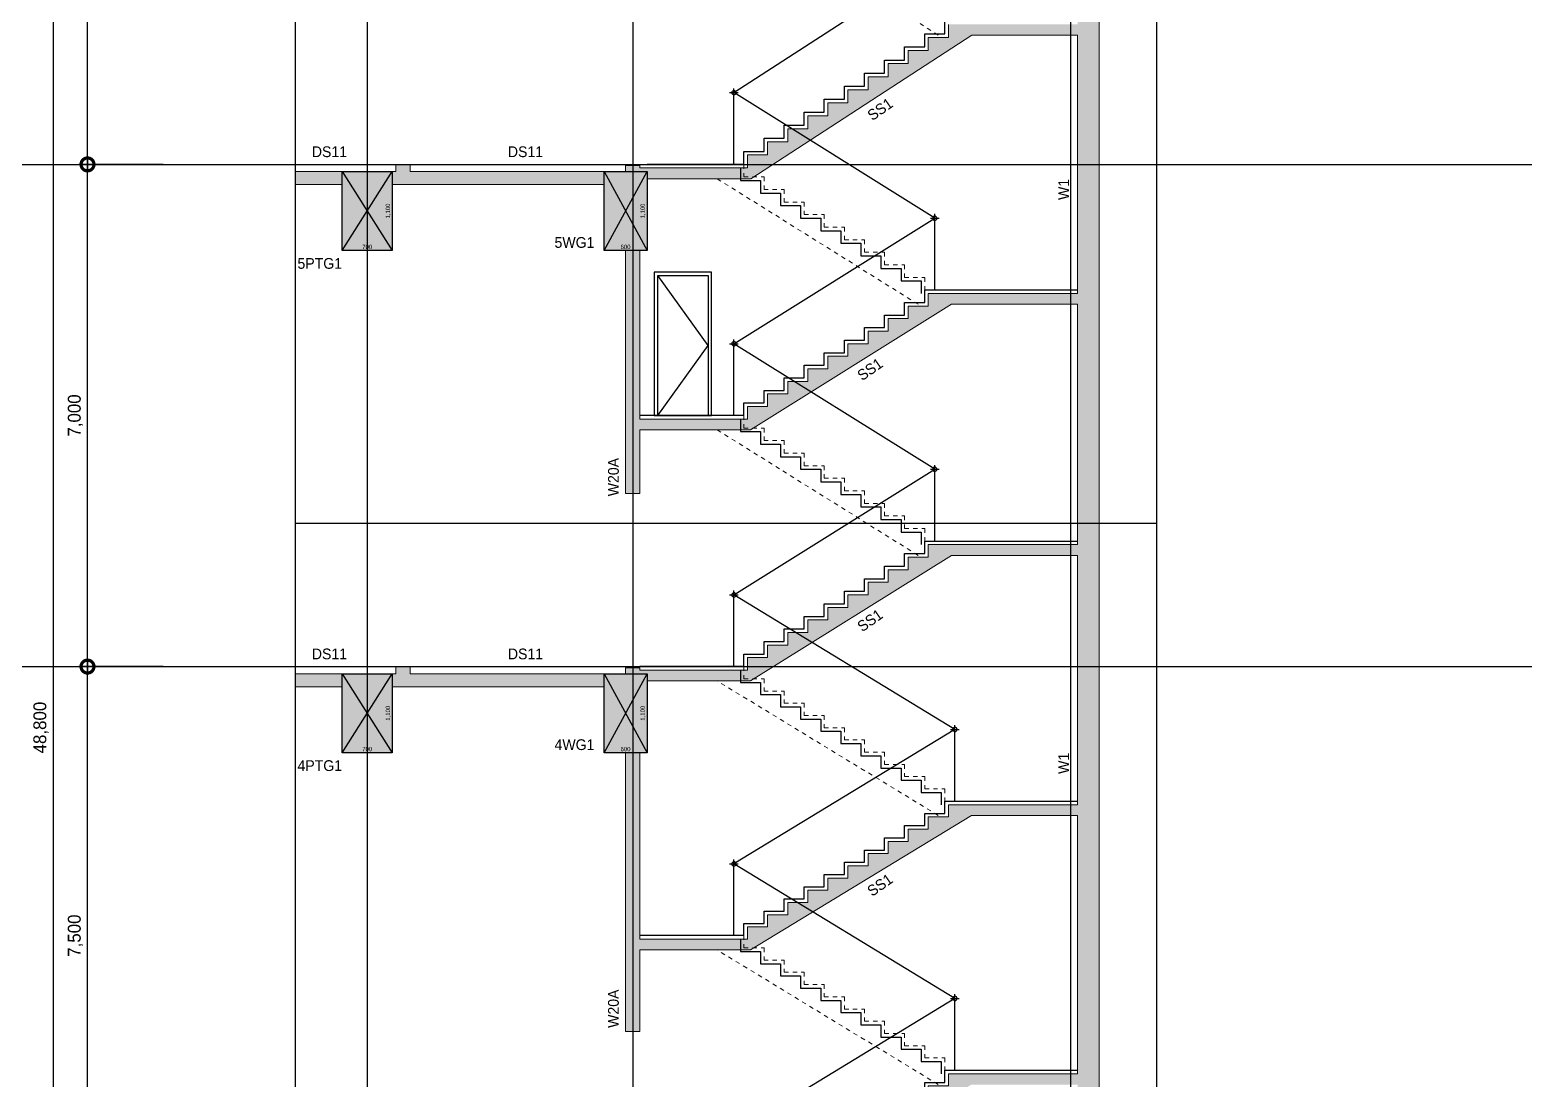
# Model space of a CAD drawing. Header units: millimetres. Extents: x -56316 to 123720, y -36837 to 55569.
# Drawn here: x 72499 to 93323, y 19500 to 34125 of the extents above; entities that cross this region are included whole.
import ezdxf
from ezdxf.enums import TextEntityAlignment as Align

# ---------------------------------------------------------------- set-up
doc = ezdxf.new("R2010")
doc.units = ezdxf.units.MM
doc.header["$LTSCALE"] = 60
doc.linetypes.add('HID', pattern=[2.3, 1.5, -0.8])
doc.linetypes.add('HIDDEN', pattern=[2, 1, -1])
doc.layers.get('Defpoints').update_dxf_attribs({"color": 151})
doc.layers.add('A-CON', color=2, linetype='Continuous', lineweight=9)
doc.layers.add('A-ELE-STAIR', color=4, linetype='HIDDEN', lineweight=9)
for name, color, linetype in [('A-CORE-HAND', 5, 'Continuous'), ('A-CORE-난간', 5, 'Continuous'), ('A-DIM', 7, 'Continuous'), ('A-FIN-STAIR', 6, 'Continuous'), ('cen', 1, 'Continuous'), ('HAT', 8, 'Continuous'), ('구조SOLID', 253, 'Continuous')]:
    doc.layers.add(name, color=color, linetype=linetype)
for name, color, linetype, plot in [('AS-HIDLINE', 205, 'Continuous', False), ('NOPLOT', 191, 'Continuous', False), ('NOPLOT-DIM', 191, 'Continuous', False), ('NOPLOT-부호', 151, 'Continuous', False)]:
    doc.layers.add(name, color=color, linetype=linetype, plot=plot)
doc.styles.add('Gdim', font='Dotum.ttf')
doc.dimstyles.new('G-Xdim', dxfattribs={"dimscale": 30, "dimtxt": 2, "dimasz": 1, "dimexe": 1.2, "dimexo": 1.2, "dimgap": 0, "dimtad": 1, "dimdec": 1, "dimdsep": 46, "dimlunit": 6, "dimtxsty": 'Gdim', "dimcen": 1, "dimse1": 1, "dimse2": 1, "dimsd1": 1, "dimsd2": 1, "dimclrd": 1, "dimclre": 1, "dimclrt": 256, "dimadec": 0, "dimazin": 0, "dimtfac": 1, "dimtdec": 1, "dimtix": 1, "dimtmove": 2, "dimatfit": 1, "dimfxl": 0, "dimtolj": 1, "dimlwd": -1, "dimlwe": -1, "dimarcsym": 0})
doc.dimstyles.new('Gdim60', dxfattribs={"dimscale": 60, "dimtxt": 3, "dimasz": 1, "dimexe": 2, "dimexo": 3, "dimgap": 1, "dimtad": 1, "dimdec": 0, "dimdsep": 46, "dimlunit": 6, "dimtxsty": 'Gdim', "dimblk": 'G3-DOT', "dimcen": 2.5, "dimdle": 2, "dimclrd": 1, "dimclre": 1, "dimclrt": 256, "dimazin": 2, "dimtfac": 1, "dimtdec": 0, "dimtix": 1, "dimtmove": 2, "dimatfit": 3, "dimldrblk": 'DOTSMALL', "dimfxl": 0, "dimtolj": 1, "dimtzin": 0, "dimarcsym": 0})

# ---------------------------------------------------------------- blocks, each defined once
blk = doc.blocks.new('A$C06362383')
at = {"layer": 'A-CORE-HAND', "color": 3}
for p, q in [((-23, -91), (-23, 29)), ((37, -31), (-83, -31))]:
    blk.add_line(p, q, dxfattribs=at)
blk.add_circle((-23, -31), 30, dxfattribs=at)
blk = doc.blocks.new('A$C5C6F125C')
at = {"layer": 'A-CORE-난간', "color": 7, "ltscale": 0.5}
blk.add_line((-75, 0), (-75, 1000), dxfattribs=at)
at = {"layer": 'A-CORE-HAND', "color": 5, "xscale": -1}
blk.add_blockref('A$C06362383', (-98, 1031), dxfattribs=at)
blk = doc.blocks.new('G3-DOT')
at = {"layer": 'A-DIM', "color": 1, "linetype": 'ByBlock'}
blk.add_line((1.5, 0), (-1.5, 0), dxfattribs=at)
at = {"layer": 'A-DIM', "color": 1, "linetype": 'ByBlock', "const_width": 3}
blk.add_lwpolyline([(0.375, 0, 1), (-0.375, 0, 1)], format="xyb", close=True, dxfattribs=at)
blk = doc.blocks.new('*D124')
at = {"layer": 'Defpoints', "color": 0, "transparency": 16777216}
for p in [(74534, 48800), (74534, 0), (72822, 0)]:
    blk.add_point(p, dxfattribs=at)
at = {"layer": 'NOPLOT-DIM', "color": 1, "lineweight": -2, "transparency": 16777216}
for p, q in [((74354, 48800), (72702, 48800)), ((72822, 48740), (72822, 60)), ((74354, 0), (72702, 0))]:
    blk.add_line(p, q, dxfattribs=at)
at = {"layer": 'NOPLOT-DIM', "color": 1, "lineweight": -2, "transparency": 16777216, "xscale": 60, "yscale": 60, "zscale": 60}
for p, rotation in [((72822, 48800), 90), ((72822, 0), 270)]:
    blk.add_blockref('G3-DOT', p, dxfattribs=dict(at, rotation=rotation))
at = {"layer": 'NOPLOT-DIM', "transparency": 16777216, "insert": (72654, 24400), "char_height": 180, "attachment_point": 5, "rotation": 90, "style": 'Gdim'}
blk.add_mtext('\\A1;48,800', dxfattribs=at)
blk = doc.blocks.new('_DotSmall')
at = {"color": 0, "linetype": 'ByBlock', "const_width": 0.5}
blk.add_lwpolyline([(-0.0625, 0, 1), (0.0625, 0, 1)], format="xyb", close=True, dxfattribs=at)
blk = doc.blocks.new('*D127')
at = {"layer": 'Defpoints', "color": 0, "transparency": 16777216}
for p in [(73302, 25250), (74534, 25250), (74534, 17750)]:
    blk.add_point(p, dxfattribs=at)
at = {"layer": 'NOPLOT-DIM', "color": 1, "lineweight": -2, "transparency": 16777216}
for p, q in [((74354, 25250), (73182, 25250)), ((73302, 17810), (73302, 25190)), ((74354, 17750), (73182, 17750))]:
    blk.add_line(p, q, dxfattribs=at)
at = {"layer": 'NOPLOT-DIM', "color": 1, "lineweight": -2, "transparency": 16777216, "xscale": 60, "yscale": 60, "zscale": 60}
for p, rotation in [((73302, 25250), 90), ((73302, 17750), 270)]:
    blk.add_blockref('G3-DOT', p, dxfattribs=dict(at, rotation=rotation))
at = {"layer": 'NOPLOT-DIM', "transparency": 16777216, "insert": (73134, 21500), "char_height": 180, "attachment_point": 5, "rotation": 90, "style": 'Gdim'}
blk.add_mtext('\\A1;7,500', dxfattribs=at)
blk = doc.blocks.new('*D128')
at = {"layer": 'Defpoints', "color": 0, "transparency": 16777216}
for p in [(73302, 32250), (74534, 32250), (74534, 25250)]:
    blk.add_point(p, dxfattribs=at)
at = {"layer": 'NOPLOT-DIM', "color": 1, "lineweight": -2, "transparency": 16777216}
for p, q in [((74354, 32250), (73182, 32250)), ((73302, 25310), (73302, 32190)), ((74354, 25250), (73182, 25250))]:
    blk.add_line(p, q, dxfattribs=at)
at = {"layer": 'NOPLOT-DIM', "color": 1, "lineweight": -2, "transparency": 16777216, "xscale": 60, "yscale": 60, "zscale": 60}
for p, rotation in [((73302, 32250), 90), ((73302, 25250), 270)]:
    blk.add_blockref('G3-DOT', p, dxfattribs=dict(at, rotation=rotation))
at = {"layer": 'NOPLOT-DIM', "transparency": 16777216, "insert": (73134, 28750), "char_height": 180, "attachment_point": 5, "rotation": 90, "style": 'Gdim'}
blk.add_mtext('\\A1;7,000', dxfattribs=at)
blk = doc.blocks.new('*D129')
at = {"layer": 'Defpoints', "color": 0, "transparency": 16777216}
for p in [(73302, 40250), (74534, 40250), (74534, 32250)]:
    blk.add_point(p, dxfattribs=at)
at = {"layer": 'NOPLOT-DIM', "color": 1, "lineweight": -2, "transparency": 16777216}
for p, q in [((74354, 40250), (73182, 40250)), ((73302, 32310), (73302, 40190)), ((74354, 32250), (73182, 32250))]:
    blk.add_line(p, q, dxfattribs=at)
at = {"layer": 'NOPLOT-DIM', "color": 1, "lineweight": -2, "transparency": 16777216, "xscale": 60, "yscale": 60, "zscale": 60}
for p, rotation in [((73302, 40250), 90), ((73302, 32250), 270)]:
    blk.add_blockref('G3-DOT', p, dxfattribs=dict(at, rotation=rotation))
at = {"layer": 'NOPLOT-DIM', "transparency": 16777216, "insert": (73134, 36250), "char_height": 180, "attachment_point": 5, "rotation": 90, "style": 'Gdim'}
blk.add_mtext('\\A1;8,000', dxfattribs=at)
blk = doc.blocks.new('A$Cd65bf199')
at = {"layer": 'HAT', "linetype": 'Continuous', "elevation": 0}
blk.add_lwpolyline([(0, 0), (800, 0), (800, 2000), (0, 2000)], close=True, dxfattribs=at)
for points in [[(50, 0), (50, 1950), (750, 1950), (750, 0)], [(50, 0), (750, 975), (50, 1950)]]:
    blk.add_lwpolyline(points, dxfattribs=at)
blk = doc.blocks.new('*D45')
at = {"layer": 'Defpoints', "color": 0, "linetype": 'Continuous', "transparency": 16777216}
for p in [(-300, -1100), (300, -1080), (300, -1100)]:
    blk.add_point(p, dxfattribs=at)
at = {"layer": 'AS-HIDLINE', "linetype": 'Continuous', "transparency": 16777216, "insert": (0, -1050), "char_height": 60, "attachment_point": 5, "style": 'Gdim'}
blk.add_mtext('\\A1;600', dxfattribs=at)
blk = doc.blocks.new('*D46')
at = {"layer": 'Defpoints', "color": 0, "linetype": 'Continuous', "transparency": 16777216}
for p in [(300, 0), (280, 0), (300, -1100)]:
    blk.add_point(p, dxfattribs=at)
at = {"layer": 'AS-HIDLINE', "linetype": 'Continuous', "transparency": 16777216, "insert": (244, -550), "char_height": 60, "attachment_point": 5, "rotation": 90, "style": 'Gdim'}
blk.add_mtext('\\A1;1,100', dxfattribs=at)
blk = doc.blocks.new('*D57')
at = {"layer": 'Defpoints', "color": 0, "linetype": 'Continuous', "transparency": 16777216}
for p in [(-400, -1100), (300, -1080), (300, -1100)]:
    blk.add_point(p, dxfattribs=at)
at = {"layer": 'AS-HIDLINE', "linetype": 'Continuous', "transparency": 16777216, "insert": (-50, -1050), "char_height": 60, "attachment_point": 5, "style": 'Gdim'}
blk.add_mtext('\\A1;700', dxfattribs=at)
blk = doc.blocks.new('*D58')
at = {"layer": 'Defpoints', "color": 0, "linetype": 'Continuous', "transparency": 16777216}
for p in [(300, 0), (280, 0), (300, -1100)]:
    blk.add_point(p, dxfattribs=at)
at = {"layer": 'AS-HIDLINE', "linetype": 'Continuous', "transparency": 16777216, "insert": (244, -550), "char_height": 60, "attachment_point": 5, "rotation": 90, "style": 'Gdim'}
blk.add_mtext('\\A1;1,100', dxfattribs=at)
blk = doc.blocks.new('*U17')
at = {"layer": 'AS-HIDLINE', "linetype": 'Continuous'}
for p, q in [((-300, -1100), (300, 0)), ((-300, 0), (300, -1100))]:
    blk.add_line(p, q, dxfattribs=at)
blk.add_lwpolyline([(-300, -1100), (-300, 0), (300, 0), (300, -1100)], close=True, dxfattribs=at)
dim = blk.add_linear_dim(base=(280.13, 0), p1=(300, -1100), p2=(300, 0), angle=90, dimstyle='G-Xdim', override={"dimtxsty": 'Gdim'}, dxfattribs=at)
dim.commit()
dim.dimension.update_dxf_attribs({"geometry": '*D46', "text_midpoint": (244.31, -550)})
dim = blk.add_linear_dim(base=(300, -1080.06), p1=(-300, -1100), p2=(300, -1100), dimstyle='G-Xdim', override={"dimtxsty": 'Gdim'}, dxfattribs=at)
dim.commit()
dim.dimension.update_dxf_attribs({"geometry": '*D45', "text_midpoint": (0, -1050.02)})
blk = doc.blocks.new('*U23')
at = {"layer": 'AS-HIDLINE', "linetype": 'Continuous'}
for p, q in [((-400, -1100), (300, 0)), ((-400, 0), (300, -1100))]:
    blk.add_line(p, q, dxfattribs=at)
blk.add_lwpolyline([(-400, -1100), (-400, 0), (300, 0), (300, -1100)], close=True, dxfattribs=at)
dim = blk.add_linear_dim(base=(280.13, 0), p1=(300, -1100), p2=(300, 0), angle=90, dimstyle='G-Xdim', override={"dimtxsty": 'Gdim'}, dxfattribs=at)
dim.commit()
dim.dimension.update_dxf_attribs({"geometry": '*D58', "text_midpoint": (244.31, -550)})
dim = blk.add_linear_dim(base=(300, -1080.06), p1=(-400, -1100), p2=(300, -1100), dimstyle='G-Xdim', override={"dimtxsty": 'Gdim'}, dxfattribs=at)
dim.commit()
dim.dimension.update_dxf_attribs({"geometry": '*D57', "text_midpoint": (-50, -1050.02)})

msp = doc.modelspace()

# ---------------------------------------------------------------- hatches: boundary and pattern name
at = {"layer": '구조SOLID', "transparency": 33554687}
h = msp.add_hatch(color=256, dxfattribs=at)
h.dxf.hatch_style = 1
h.paths.add_polyline_path([(83000, -150), (83000, 96.5), (85904.5, 1987.5), (87100, 1987.5), (87100, -150)], flags=16)
h.paths.add_polyline_path([(87400, 19899.2), (87100, 19899.2), (87100, 19575), (85300, 19575), (85300, 19404.5), (85020, 19404.5), (85020, 19234.1), (84740, 19234.1), (84740, 19063.6), (84460, 19063.6), (84460, 18893.2), (84180, 18893.2), (84180, 18722.7), (83900, 18722.7), (83900, 18552.3), (83620, 18552.3), (83620, 18381.8), (83340, 18381.8), (83340, 18211.4), (83060, 18211.4), (83060, 18040.9), (82780, 18040.9), (82780, 17870.5), (82500, 17870.5), (82500, 17700), (81000, 17700), (81000, 17735), (80800, 17735), (80800, 17650), (77800, 17650), (77800, 17750), (77600, 17750), (77600, 17650), (76200, 17650), (76200, 17470), (76850, 17470), (76850, 16750), (77550, 16750), (77550, 12350), (76200, 12350), (76200, 12150), (77300, 12150), (77300, 11750), (77550, 11750), (77550, 8650), (76200, 8650), (76200, 8450), (76850, 8450), (76850, 7750), (77550, 7750), (77550, 8470), (80500, 8470), (80500, 7550), (80800, 7550), (80800, 2415), (81000, 2415), (81000, 4175), (82544.5, 4175), (85904.5, 6362.5), (87100, 6362.5), (87100, 2358.6), (87400, 2358.6)])
h.paths.add_polyline_path([(87100, 6512.5), (85580, 6512.5), (85580, 6330.2), (85300, 6330.2), (85300, 6147.9), (85020, 6147.9), (85020, 5965.6), (84740, 5965.6), (84740, 5783.3), (84460, 5783.3), (84460, 5601), (84180, 5601), (84180, 5418.7), (83900, 5418.7), (83900, 5236.5), (83620, 5236.5), (83620, 5054.2), (83340, 5054.2), (83340, 4871.9), (83060, 4871.9), (83060, 4689.6), (82780, 4689.6), (82780, 4507.3), (82500, 4507.3), (82500, 4325), (81000, 4325), (81000, 7550), (81100, 7550), (81100, 8550), (82541.3, 8550), (85061.3, 10050), (87100, 10050)], flags=16)
h.paths.add_polyline_path([(87100, 10200), (84740, 10200), (84740, 10033.3), (84460, 10033.3), (84460, 9866.7), (84180, 9866.7), (84180, 9700), (83900, 9700), (83900, 9533.3), (83620, 9533.3), (83620, 9366.7), (83340, 9366.7), (83340, 9200), (83060, 9200), (83060, 9033.3), (82780, 9033.3), (82780, 8866.7), (82500, 8866.7), (82500, 8700), (81000, 8700), (81000, 8735), (80800, 8735), (80800, 8650), (77800, 8650), (77800, 17470), (80500, 17470), (80500, 16550), (80800, 16550), (80800, 11165), (81000, 11165), (81000, 11550), (82541.3, 11550), (85061.3, 13050), (87100, 13050)], flags=16)
h.paths.add_polyline_path([(87100, 13200), (84740, 13200), (84740, 13033.3), (84460, 13033.3), (84460, 12866.7), (84180, 12866.7), (84180, 12700), (83900, 12700), (83900, 12533.3), (83620, 12533.3), (83620, 12366.7), (83340, 12366.7), (83340, 12200), (83060, 12200), (83060, 12033.3), (82780, 12033.3), (82780, 11866.7), (82500, 11866.7), (82500, 11700), (81000, 11700), (81000, 14550), (82541.3, 14550), (85061.3, 16050), (87100, 16050)], flags=16)
h.paths.add_polyline_path([(82500, 14700), (81000, 14700), (81000, 16550), (81100, 16550), (81100, 17550), (82542.1, 17550), (85622.1, 19425), (87100, 19425), (87100, 16200), (84740, 16200), (84740, 16033.3), (84460, 16033.3), (84460, 15866.7), (84180, 15866.7), (84180, 15700), (83900, 15700), (83900, 15533.3), (83620, 15533.3), (83620, 15366.7), (83340, 15366.7), (83340, 15200), (83060, 15200), (83060, 15033.3), (82780, 15033.3), (82780, 14866.7), (82500, 14866.7)], flags=16)
h.paths.add_polyline_path([(87400, 34136.1), (85300, 34136.1), (85300, 34018.2), (85020, 34018.2), (85020, 33836.4), (84740, 33836.4), (84740, 33654.5), (84460, 33654.5), (84460, 33472.7), (84180, 33472.7), (84180, 33290.9), (83900, 33290.9), (83900, 33109.1), (83620, 33109.1), (83620, 32927.3), (83340, 32927.3), (83340, 32745.5), (83060, 32745.5), (83060, 32563.6), (82780, 32563.6), (82780, 32381.8), (82500, 32381.8), (82500, 32200), (81000, 32200), (81000, 32235), (80800, 32235), (80800, 32150), (77800, 32150), (77800, 32250), (77600, 32250), (77600, 32150), (76200, 32150), (76200, 31970), (76850, 31970), (76850, 31050), (77550, 31050), (77550, 31970), (80500, 31970), (80500, 31050), (80800, 31050), (80800, 27665), (81000, 27665), (81000, 28550), (82543, 28550), (85343, 30300), (87100, 30300), (87100, 26950), (85020, 26950), (85020, 26775), (84740, 26775), (84740, 26600), (84460, 26600), (84460, 26425), (84180, 26425), (84180, 26250), (83900, 26250), (83900, 26075), (83620, 26075), (83620, 25900), (83340, 25900), (83340, 25725), (83060, 25725), (83060, 25550), (82780, 25550), (82780, 25375), (82500, 25375), (82500, 25200), (81000, 25200), (81000, 25235), (80800, 25235), (80800, 25150), (77800, 25150), (77800, 25250), (77600, 25250), (77600, 25150), (76200, 25150), (76200, 24970), (76850, 24970), (76850, 24050), (77550, 24050), (77550, 24970), (80500, 24970), (80500, 24050), (80800, 24050), (80800, 20165), (81000, 20165), (81000, 21300), (82542.1, 21300), (85622.1, 23175), (87100, 23175), (87100, 19899.2), (87400, 19899.2)])
h.paths.add_polyline_path([(87100, 30450), (85020, 30450), (85020, 30275), (84740, 30275), (84740, 30100), (84460, 30100), (84460, 29925), (84180, 29925), (84180, 29750), (83900, 29750), (83900, 29575), (83620, 29575), (83620, 29400), (83340, 29400), (83340, 29225), (83060, 29225), (83060, 29050), (82780, 29050), (82780, 28875), (82500, 28875), (82500, 28700), (81000, 28700), (81000, 31050), (81100, 31050), (81100, 32050), (82544.4, 32050), (85624.4, 34050), (87100, 34050)], flags=16)
h.paths.add_polyline_path([(87100, 26800), (87100, 23325), (85300, 23325), (85300, 23154.5), (85020, 23154.5), (85020, 22984.1), (84740, 22984.1), (84740, 22813.6), (84460, 22813.6), (84460, 22643.2), (84180, 22643.2), (84180, 22472.7), (83900, 22472.7), (83900, 22302.3), (83620, 22302.3), (83620, 22131.8), (83340, 22131.8), (83340, 21961.4), (83060, 21961.4), (83060, 21790.9), (82780, 21790.9), (82780, 21620.5), (82500, 21620.5), (82500, 21450), (81000, 21450), (81000, 24050), (81100, 24050), (81100, 25050), (82543, 25050), (85343, 26800)], flags=16)
h.paths.add_polyline_path([(87400, -800), (87400, 2358.6), (87100, 2358.6), (87100, 2137.5), (85580, 2137.5), (85580, 1955.2), (85300, 1955.2), (85300, 1772.9), (85020, 1772.9), (85020, 1590.6), (84740, 1590.6), (84740, 1408.3), (84460, 1408.3), (84460, 1226), (84180, 1226), (84180, 1043.8), (83900, 1043.8), (83900, 861.5), (83620, 861.5), (83620, 679.2), (83340, 679.2), (83340, 496.9), (83060, 496.9), (83060, 314.6), (82780, 314.6), (82780, 132.3), (82500, 132.3), (82500, -150), (81000, -150), (81000, -50), (80800, -50), (80800, -150), (77800, -150), (77800, 0), (77600, 0), (77600, -250), (76200, -250), (76200, -650), (77500, -650), (77500, -2700), (74950, -2700), (74950, -2900), (75700, -2900), (75700, -4400), (78700, -4400), (78700, -2700), (77800, -2700), (77800, -550), (80200, -550), (80200, -1650), (85750, -1650), (85750, -2300), (88750, -2300), (88750, -800)])
h.paths.add_polyline_path([(80950, 45500), (80950, 47000), (80800, 47000), (80800, 43175), (79900, 43125), (79900, 42975), (79930, 42975), (79930, 42990), (79945, 42990), (79945, 42975), (80800, 42975), (80800, 42680), (81000, 42680), (81000, 44800), (81300, 44800), (81300, 45350), (86900, 45350), (86900, 44800), (87100, 44800), (87100, 38200), (85300, 38200), (85300, 38018.2), (85020, 38018.2), (85020, 37836.4), (84740, 37836.4), (84740, 37654.5), (84460, 37654.5), (84460, 37472.7), (84180, 37472.7), (84180, 37290.9), (83900, 37290.9), (83900, 37109.1), (83620, 37109.1), (83620, 36927.3), (83340, 36927.3), (83340, 36745.5), (83060, 36745.5), (83060, 36563.6), (82780, 36563.6), (82780, 36381.8), (82500, 36381.8), (82500, 36200), (81000, 36200), (81000, 38850), (81000, 39950), (81000, 40050), (81100, 40050), (82400, 40050), (82400, 40200), (81000, 40200), (81000, 40550), (80700, 40550), (80500, 40520), (80500, 40400), (80530, 40400), (80530, 40415), (80545, 40415), (80545, 40400), (80800, 40400), (80800, 39950), (76200, 39950), (76200, 39750), (76800, 39750), (76800, 38850), (77600, 38850), (77600, 39750), (80400, 39750), (80400, 38850), (80800, 38850), (80800, 34665), (81000, 34665), (81000, 36050), (82544.4, 36050), (85624.4, 38050), (87100, 38050), (87100, 34200), (85300, 34200), (85300, 34136.1), (87400, 34136.1), (87400, 47000), (87100, 47000), (87100, 46250), (86900, 46220), (86900, 46100), (86930, 46100), (86930, 46115), (86945, 46115), (86945, 46100), (87100, 46100), (87100, 45500)])

# ---------------------------------------------------------------- linework, layer by layer
at = {"layer": 'A-CON'}
for p, q in [((87400, 47000), (87400, -800)), ((82544.4, 32050), (85624.4, 34050)), ((85624.4, 34050), (87100, 34050)), ((87100, 34050), (87100, 30450)), ((76200, 32150), (77600, 32150)), ((77600, 32150), (77600, 32250)), ((77600, 32250), (77800, 32250)), ((77800, 32250), (77800, 32150)), ((77800, 32150), (80800, 32150)), ((80800, 32235), (80800, 32150)), ((81000, 32235), (80800, 32235)), ((81000, 32235), (81000, 32200)), ((82500, 32200), (81000, 32200)), ((76200, 31970), (76850, 31970)), ((76850, 31970), (76850, 31050)), ((77550, 31970), (77550, 31050)), ((77550, 31970), (80500, 31970)), ((80500, 31050), (80500, 31970)), ((82544.4, 32050), (81100, 32050)), ((81100, 31050), (81100, 32050)), ((76850, 31050), (77550, 31050)), ((80800, 31050), (80500, 31050)), ((80800, 31050), (80800, 27665)), ((81000, 31050), (81000, 28700)), ((81000, 31050), (81100, 31050)), ((85020, 30450), (87100, 30450)), ((82543, 28550), (85343, 30300)), ((85343, 30300), (87100, 30300)), ((87100, 30300), (87100, 26950)), ((82500, 28700), (81000, 28700)), ((81000, 28550), (81000, 27665)), ((82543, 28550), (81000, 28550)), ((80800, 27665), (81000, 27665, 0)), ((85020, 26950), (87100, 26950)), ((82543, 25050), (85343, 26800)), ((85343, 26800), (87100, 26800)), ((87100, 26800), (87100, 23325)), ((77600, 25150), (77600, 25250)), ((77600, 25250), (77800, 25250)), ((77800, 25250), (77800, 25150)), ((80800, 25235), (80800, 25150)), ((81000, 25235), (80800, 25235)), ((81000, 25235), (81000, 25200)), ((82500, 25200), (81000, 25200)), ((76200, 25150), (77600, 25150)), ((77800, 25150), (80800, 25150)), ((82543, 25050), (81100, 25050)), ((81100, 24050), (81100, 25050)), ((76200, 24970), (76850, 24970)), ((76850, 24970), (76850, 24050)), ((77550, 24970), (77550, 24050)), ((77550, 24970), (80500, 24970)), ((80500, 24050), (80500, 24970)), ((76850, 24050), (77550, 24050)), ((80800, 24050), (80500, 24050)), ((80800, 24050), (80800, 20165)), ((81000, 24050), (81000, 21450)), ((81000, 24050), (81100, 24050)), ((85300, 23325), (87100, 23325)), ((85622.1, 23175), (82542.1, 21300)), ((85622.1, 23175), (87100, 23175)), ((87100, 23175), (87100, 19575)), ((82500, 21450), (81000, 21450)), ((81000, 21300), (81000, 20165)), ((82542.1, 21300), (81000, 21300)), ((80800, 20165), (81000, 20165, 0)), ((85300, 19575), (87100, 19575))]:
    msp.add_line(p, q, dxfattribs=at)
for points in [[(82500, 32200), (82500, 32381.8), (82780, 32381.8), (82780, 32563.6), (83060, 32563.6), (83060, 32745.5), (83340, 32745.5), (83340, 32927.3), (83620, 32927.3), (83620, 33109.1), (83900, 33109.1), (83900, 33290.9), (84180, 33290.9), (84180, 33472.7), (84460, 33472.7), (84460, 33654.5), (84740, 33654.5), (84740, 33836.4), (85020, 33836.4), (85020, 34018.2), (85300, 34018.2), (85300, 34200)], [(82500, 28700), (82500, 28875), (82780, 28875), (82780, 29050), (83060, 29050), (83060, 29225), (83340, 29225), (83340, 29400), (83620, 29400), (83620, 29575), (83900, 29575), (83900, 29750), (84180, 29750), (84180, 29925), (84460, 29925), (84460, 30100), (84740, 30100), (84740, 30275), (85020, 30275), (85020, 30450)], [(82500, 25200), (82500, 25375), (82780, 25375), (82780, 25550), (83060, 25550), (83060, 25725), (83340, 25725), (83340, 25900), (83620, 25900), (83620, 26075), (83900, 26075), (83900, 26250), (84180, 26250), (84180, 26425), (84460, 26425), (84460, 26600), (84740, 26600), (84740, 26775), (85020, 26775), (85020, 26950)], [(82500, 21450), (82500, 21620.5), (82780, 21620.5), (82780, 21790.9), (83060, 21790.9), (83060, 21961.4), (83340, 21961.4), (83340, 22131.8), (83620, 22131.8), (83620, 22302.3), (83900, 22302.3), (83900, 22472.7), (84180, 22472.7), (84180, 22643.2), (84460, 22643.2), (84460, 22813.6), (84740, 22813.6), (84740, 22984.1), (85020, 22984.1), (85020, 23154.5), (85300, 23154.5), (85300, 23325)], [(82500, 17700), (82500, 17870.5), (82780, 17870.5), (82780, 18040.9), (83060, 18040.9), (83060, 18211.4), (83340, 18211.4), (83340, 18381.8), (83620, 18381.8), (83620, 18552.3), (83900, 18552.3), (83900, 18722.7), (84180, 18722.7), (84180, 18893.2), (84460, 18893.2), (84460, 19063.6), (84740, 19063.6), (84740, 19234.1), (85020, 19234.1), (85020, 19404.5), (85300, 19404.5), (85300, 19575)]]:
    msp.add_lwpolyline(points, dxfattribs=at)
at = {"layer": 'A-CORE-HAND', "color": 7}
for p, q in [((82310, 33250), (85390, 35250)), ((82310, 29750), (85110, 31500)), ((82310, 26250), (85110, 28000)), ((85390, 24375), (82310, 22500)), ((85390, 20625), (82310, 18750))]:
    msp.add_line(p, q, dxfattribs=at)
at = {"layer": 'A-CORE-HAND'}
for p, q in [((85110, 31500), (82310, 33250)), ((85110, 28000), (82310, 29750)), ((85390, 24375), (82310, 26250)), ((85390, 20625), (82310, 22500))]:
    msp.add_line(p, q, dxfattribs=at)
at = {"layer": 'A-ELE-STAIR'}
for p, q in [((85155.6, 34050), (82075.6, 36050)), ((84877, 30300), (82077, 32050)), ((84877, 26800), (82077, 28550)), ((85157.9, 23175), (82077.9, 25050)), ((85157.9, 19425), (82077.9, 21300))]:
    msp.add_line(p, q, dxfattribs=at)
for points in [[(82450, 32250), (82450, 32075), (82730, 32075), (82730, 31900), (83010, 31900), (83010, 31725), (83290, 31725), (83290, 31550), (83570, 31550), (83570, 31375), (83850, 31375), (83850, 31200), (84130, 31200), (84130, 31025), (84410, 31025), (84410, 30850), (84690, 30850), (84690, 30675), (84970, 30675), (84970, 30500)], [(82450, 28750), (82450, 28575), (82730, 28575), (82730, 28400), (83010, 28400), (83010, 28225), (83290, 28225), (83290, 28050), (83570, 28050), (83570, 27875), (83850, 27875), (83850, 27700), (84130, 27700), (84130, 27525), (84410, 27525), (84410, 27350), (84690, 27350), (84690, 27175), (84970, 27175), (84970, 27000)], [(82450, 25250), (82450, 25079.5), (82730, 25079.5), (82730, 24909.1), (83010, 24909.1), (83010, 24738.6), (83290, 24738.6), (83290, 24568.2), (83570, 24568.2), (83570, 24397.7), (83850, 24397.7), (83850, 24227.3), (84130, 24227.3), (84130, 24056.8), (84410, 24056.8), (84410, 23886.4), (84690, 23886.4), (84690, 23715.9), (84970, 23715.9), (84970, 23545.5), (85250, 23545.5), (85250, 23375)], [(82450, 21500), (82450, 21329.5), (82730, 21329.5), (82730, 21159.1), (83010, 21159.1), (83010, 20988.6), (83290, 20988.6), (83290, 20818.2), (83570, 20818.2), (83570, 20647.7), (83850, 20647.7), (83850, 20477.3), (84130, 20477.3), (84130, 20306.8), (84410, 20306.8), (84410, 20136.4), (84690, 20136.4), (84690, 19965.9), (84970, 19965.9), (84970, 19795.5), (85250, 19795.5), (85250, 19625)]]:
    msp.add_lwpolyline(points, dxfattribs=at)
at = {"layer": 'A-FIN-STAIR'}
for p, q in [((82450, 32250), (81100, 32250)), ((84970, 30500), (87100, 30500)), ((82450, 28750), (81000, 28750)), ((84970, 27000), (87100, 27000)), ((82450, 25250), (81000, 25250)), ((85250, 23375), (87100, 23375)), ((82450, 21500), (81000, 21500)), ((85250, 19625), (87100, 19625))]:
    msp.add_line(p, q, dxfattribs=at)
for points in [[(82450, 32250), (82450, 32431.8), (82730, 32431.8), (82730, 32613.6), (83010, 32613.6), (83010, 32795.5), (83290, 32795.5), (83290, 32977.3), (83570, 32977.3), (83570, 33159.1), (83850, 33159.1), (83850, 33340.9), (84130, 33340.9), (84130, 33522.7), (84410, 33522.7), (84410, 33704.5), (84690, 33704.5), (84690, 33886.4), (84970, 33886.4), (84970, 34068.2), (85250, 34068.2), (85250, 34250)], [(82450, 28750), (82450, 28925), (82730, 28925), (82730, 29100), (83010, 29100), (83010, 29275), (83290, 29275), (83290, 29450), (83570, 29450), (83570, 29625), (83850, 29625), (83850, 29800), (84130, 29800), (84130, 29975), (84410, 29975), (84410, 30150), (84690, 30150), (84690, 30325), (84970, 30325), (84970, 30500)], [(82450, 25250), (82450, 25425), (82730, 25425), (82730, 25600), (83010, 25600), (83010, 25775), (83290, 25775), (83290, 25950), (83570, 25950), (83570, 26125), (83850, 26125), (83850, 26300), (84130, 26300), (84130, 26475), (84410, 26475), (84410, 26650), (84690, 26650), (84690, 26825), (84970, 26825), (84970, 27000)], [(82450, 21500), (82450, 21670.5), (82730, 21670.5), (82730, 21840.9), (83010, 21840.9), (83010, 22011.4), (83290, 22011.4), (83290, 22181.8), (83570, 22181.8), (83570, 22352.3), (83850, 22352.3), (83850, 22522.7), (84130, 22522.7), (84130, 22693.2), (84410, 22693.2), (84410, 22863.6), (84690, 22863.6), (84690, 23034.1), (84970, 23034.1), (84970, 23204.5), (85250, 23204.5), (85250, 23375)], [(82450, 17750), (82450, 17920.5), (82730, 17920.5), (82730, 18090.9), (83010, 18090.9), (83010, 18261.4), (83290, 18261.4), (83290, 18431.8), (83570, 18431.8), (83570, 18602.3), (83850, 18602.3), (83850, 18772.7), (84130, 18772.7), (84130, 18943.2), (84410, 18943.2), (84410, 19113.6), (84690, 19113.6), (84690, 19284.1), (84970, 19284.1), (84970, 19454.5), (85250, 19454.5), (85250, 19625)]]:
    msp.add_lwpolyline(points, dxfattribs=at)
at = {"layer": 'cen'}
for p, q in [((77200, 52396.8), (77200, -11694.5)), ((80900, 52396.8), (80900, -11694.5)), ((87000, 52396.8), (87000, -11694.5)), ((-3065.7, 32250), (102021, 32250)), ((-3065.7, 25250), (102021, 25250))]:
    msp.add_line(p, q, dxfattribs=at)
at = {"layer": 'HAT', "linetype": 'HID'}
msp.add_line((85550, 19625), (86350, 19625), dxfattribs=at)
at = {"layer": 'NOPLOT', "elevation": 0}
for points in [[(88200, 51250), (88200, 15750), (76200, 15750), (76200, 51250)], [(88200, 27250), (88200, -5000), (76200, -5000), (76200, 27250)]]:
    msp.add_lwpolyline(points, close=True, dxfattribs=at)
at = {"layer": 'NOPLOT', "linetype": 'Continuous'}
for points in [[(82400, 32200), (82400, 32025), (82680, 32025), (82680, 31850), (82960, 31850), (82960, 31675), (83240, 31675), (83240, 31500), (83520, 31500), (83520, 31325), (83800, 31325), (83800, 31150), (84080, 31150), (84080, 30975), (84360, 30975), (84360, 30800), (84640, 30800), (84640, 30625), (84920, 30625), (84920, 30450)], [(82400, 28700), (82400, 28525), (82680, 28525), (82680, 28350), (82960, 28350), (82960, 28175), (83240, 28175), (83240, 28000), (83520, 28000), (83520, 27825), (83800, 27825), (83800, 27650), (84080, 27650), (84080, 27475), (84360, 27475), (84360, 27300), (84640, 27300), (84640, 27125), (84920, 27125), (84920, 26950)], [(82400, 25200), (82400, 25029.5), (82680, 25029.5), (82680, 24859.1), (82960, 24859.1), (82960, 24688.6), (83240, 24688.6), (83240, 24518.2), (83520, 24518.2), (83520, 24347.7), (83800, 24347.7), (83800, 24177.3), (84080, 24177.3), (84080, 24006.8), (84360, 24006.8), (84360, 23836.4), (84640, 23836.4), (84640, 23665.9), (84920, 23665.9), (84920, 23495.5), (85200, 23495.5), (85200, 23325)], [(82400, 21450), (82400, 21279.5), (82680, 21279.5), (82680, 21109.1), (82960, 21109.1), (82960, 20938.6), (83240, 20938.6), (83240, 20768.2), (83520, 20768.2), (83520, 20597.7), (83800, 20597.7), (83800, 20427.3), (84080, 20427.3), (84080, 20256.8), (84360, 20256.8), (84360, 20086.4), (84640, 20086.4), (84640, 19915.9), (84920, 19915.9), (84920, 19745.5), (85200, 19745.5), (85200, 19575)]]:
    msp.add_lwpolyline(points, dxfattribs=at)
at = {"layer": 'NOPLOT-DIM', "elevation": 0}
for points in [[(88200, -11694.5), (76200, -11694.5), (76200, 52560), (88200, 52560)], [(123720, -11694.5), (76200, -11694.5), (76200, 52560), (123720, 52560)]]:
    msp.add_lwpolyline(points, close=True, dxfattribs=at)

# ---------------------------------------------------------------- block references
at = {"layer": 'A-CON'}
msp.add_blockref('A$Cd65bf199', (81200, 28750), dxfattribs=at)
at = {"layer": 'A-CORE-HAND', "color": 7}
for p in [(82385, 32250), (85185, 30500), (82385, 28750), (85185, 27000), (82385, 25250), (85465, 23375), (82385, 21500), (85465, 19625)]:
    msp.add_blockref('A$C5C6F125C', p, dxfattribs=at)
at = {"layer": 'AS-HIDLINE', "linetype": 'Continuous'}
for name, p in [('*U23', (77250, 32150)), ('*U17', (80800, 32150)), ('*U23', (77250, 25150)), ('*U17', (80800, 25150))]:
    msp.add_blockref(name, p, dxfattribs=at)

# ---------------------------------------------------------------- texts
at = {"layer": 'NOPLOT-부호', "style": 'Gdim'}
for s, rotation, p in [('SS1', 34.85677, (84348.1, 33019.1)), ('W1', 90, (86907.1, 31901.5)), ('SS1', 34.85677, (84206.7, 29394.1)), ('W20A', 90, (80631, 27891.3)), ('SS1', 34.85677, (84206.7, 25894.1)), ('W1', 90, (86907.1, 23901.5)), ('SS1', 34.85677, (84345.8, 22206.6)), ('W20A', 90, (80631, 20481.6))]:
    msp.add_text(s, height=150, rotation=rotation, dxfattribs=at).set_placement(p, align=Align.MIDDLE)
for s, p in [('DS11', (76673.6, 32426.7)), ('DS11', (79405.8, 32426.7)), ('5WG1', (80088.8, 31161.9)), ('5PTG1', (76538.8, 30869.9, 0)), ('DS11', (76673.6, 25426.7)), ('DS11', (79405.8, 25426.7)), ('4WG1', (80088.8, 24161.9)), ('4PTG1', (76538.8, 23869.9, 0))]:
    msp.add_text(s, height=150, dxfattribs=at).set_placement(p, align=Align.MIDDLE)

# ---------------------------------------------------------------- dimensions: what is measured, and where the dimension line sits
at = {"layer": 'NOPLOT-DIM'}
for base, p1, p2, picture, middle in [((72821.6, 0), (74533.7, 48800), (74533.7, 0), '*D124', (72654.1, 24400)), ((73301.6, 40250), (74533.7, 32250), (74533.7, 40250), '*D129', (73134.1, 36250)), ((73301.6, 32250), (74533.7, 25250), (74533.7, 32250), '*D128', (73134.1, 28750)), ((73301.6, 25250), (74533.7, 17750), (74533.7, 25250), '*D127', (73134.1, 21500))]:
    dim = msp.add_linear_dim(base=base, p1=p1, p2=p2, angle=90, dimstyle='Gdim60', dxfattribs=at)
    dim.commit()
    dim.dimension.update_dxf_attribs({"geometry": picture, "text_midpoint": middle})

doc.saveas('drawing.dxf')
